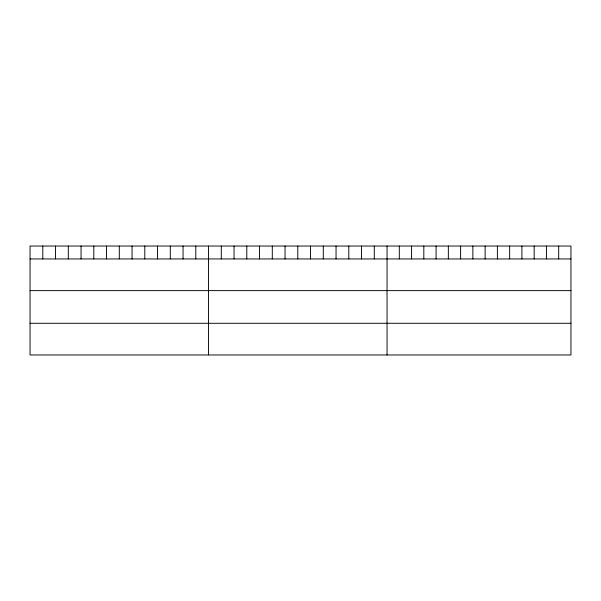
<?xml version="1.0" encoding="UTF-8"?>
<svg xmlns="http://www.w3.org/2000/svg" width="601" height="601" viewBox="0 0 601 601"><rect width="100%" height="100%" fill="white"/><g stroke="black" fill="none" stroke-linecap="round" stroke-linejoin="round"><path stroke-width="0.9" d="M570.95 290.629L570.95 246.034L30.05 246.034L30.05 354.966L570.95 354.966L570.95 290.629L30.05 290.629M30.05 258.941L570.95 258.941M30.05 323.278L570.95 323.278M558.69 246.034L558.69 258.941M546.429 246.034L546.429 258.941M534.169 246.034L534.169 258.941M521.908 246.034L521.908 258.941M509.648 246.034L509.648 258.941M497.388 246.034L497.388 258.941M485.127 246.034L485.127 258.941M472.867 246.034L472.867 258.941M460.606 246.034L460.606 258.941M448.346 246.034L448.346 258.941M436.086 246.034L436.086 258.941M423.825 246.034L423.825 258.941M411.565 246.034L411.565 258.941M399.304 246.034L399.304 258.941M387.044 246.034L387.044 354.966M374.295 246.034L374.295 258.941M361.547 246.034L361.547 258.941M348.798 246.034L348.798 258.941M336.042 246.034L336.042 258.941M323.293 246.034L323.293 258.941M310.544 246.034L310.544 258.941M297.795 246.034L297.795 258.941M285.047 246.034L285.047 258.941M272.298 246.034L272.298 258.941M259.549 246.034L259.549 258.941M246.793 246.034L246.793 258.941M234.044 246.034L234.044 258.941M221.296 246.034L221.296 258.941M208.547 246.034L208.547 354.966M195.798 246.034L195.798 258.941M183.05 246.034L183.05 258.941M170.301 246.034L170.301 258.941M157.545 246.034L157.545 258.941M144.796 246.034L144.796 258.941M132.047 246.034L132.047 258.941M119.299 246.034L119.299 258.941M106.55 246.034L106.55 258.941M93.801 246.034L93.801 258.941M81.052 246.034L81.052 258.941M68.296 246.034L68.296 258.941M55.547 246.034L55.547 258.941M42.799 246.034L42.799 258.941"/></g></svg>
